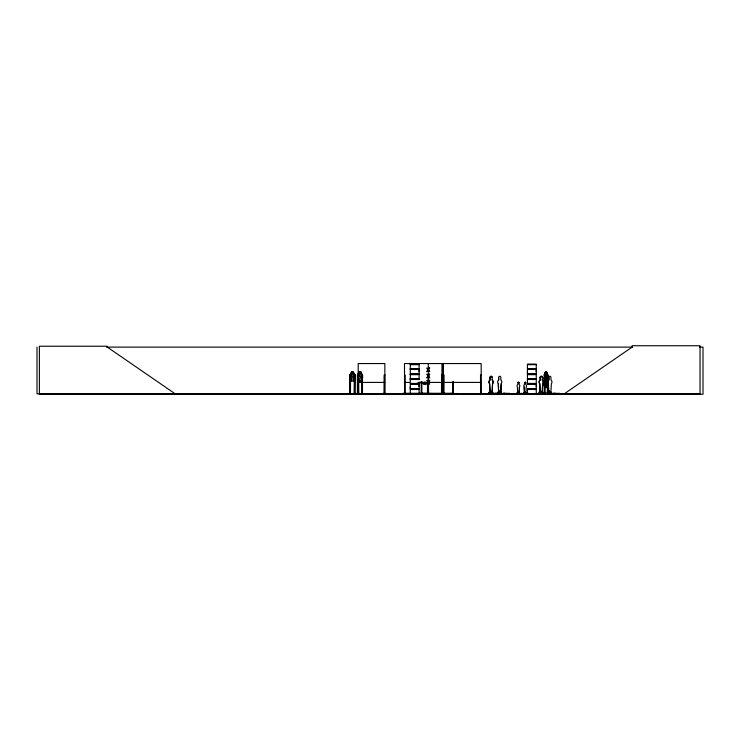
<?xml version="1.0" encoding="UTF-8"?>
<svg xmlns="http://www.w3.org/2000/svg" width="740" height="740" viewBox="0 0 740 740"><rect width="100%" height="100%" fill="white"/><g stroke="black" fill="none" stroke-linecap="round" stroke-linejoin="round"><path stroke-width="1.11" d="M410.293 388.63L410.293 384.291L419.118 384.291L419.108 388.63L410.293 388.63L410.302 386.465M419.108 386.465L419.108 384.291M419.108 371.628L419.108 369.464L410.293 369.464M527.444 373.793L527.444 369.464L536.269 369.464L536.26 373.793L527.444 373.793L527.454 371.628M536.26 386.465L536.26 384.291L527.444 384.291M536.26 371.628L536.26 369.464M431.938 393.514L421.957 393.375M545.278 378.584C543.613 381.341 543.576 384.717 545.204 387.557L546.471 387.557L547.655 384.569L547.591 381.572L546.388 378.667L546.962 383.847L546.194 385.623L545.426 385.623L544.649 383.847L544.501 374.995M544.899 381.498L545.62 379.259L545.001 376.993L545.833 378.797L546.647 377.002L546.028 379.241L546.675 381.59L545.824 379.675L544.918 381.368M547.443 380.554L547.443 374.782M350.566 374.856L350.473 393.865M354.608 374.856L354.414 393.865M500.749 392.801L501.184 383.709A2.359 2.091 -90 0 0 500.823 379.999L500.823 377.456A1.175 1.045 -90 0 0 499.704 376.281A1.175 1.045 -90 0 0 498.658 377.456L498.658 379.999A2.359 2.091 -90 0 0 498.298 383.709L498.723 392.801L500.823 392.801L501.257 383.709M519.11 393.153L519.443 387.094L519.156 393.153L517.713 393.153L517.427 387.094A1.573 1.397 -90 0 1 517.76 384.624L517.963 382.367M525.807 382.719L525.826 384.624A1.573 1.397 -90 0 1 526.159 387.094L525.826 393.153L524.429 393.153L524.188 387.094A1.573 1.397 -90 0 1 524.475 384.624L524.567 382.534M542.226 392.801L542.66 383.709A2.359 2.091 -90 0 0 542.226 379.999L542.3 377.456A1.175 1.045 -90 0 0 541.245 376.281A1.175 1.045 -90 0 0 540.2 377.456L540.2 379.999A2.359 2.091 -90 0 0 539.765 383.709L540.135 392.801L542.3 392.801L542.725 383.709A2.359 2.091 -90 0 0 542.3 379.999L542.3 379.999M550.865 392.801L551.365 383.709A2.359 2.091 -90 0 0 550.93 379.999L550.93 377.456A1.175 1.045 -90 0 0 549.885 376.281A1.175 1.045 -90 0 0 548.84 377.456L548.84 379.999A2.359 2.091 -90 0 0 548.072 380.869M491.092 391.404C489.491 392.505 491.175 390.683 490.962 391.941M491.212 391.728C490.158 391.09 491.406 391.904 490.416 391.932M491.082 391.525L490.361 391.506L490.666 391.932M499.796 391.858L499.112 391.368L499.676 391.932M499.176 391.932L499.842 391.58L498.936 391.451M541.153 391.377L540.579 391.904L541.31 391.506M541.31 391.793L540.404 391.451L540.82 391.793M549.829 391.525C548.941 392.163 550.033 391.127 549.765 391.867M549.672 391.71L549.052 391.617L549.783 391.654M490.888 391.442L490.416 391.654L491.036 391.895M499.371 391.784L498.89 391.793L499.537 391.451M518.157 392.533L517.898 392.524M525.178 392.256L524.586 392.487L525.234 392.339M524.614 392.524L525.234 392.394M541.144 391.691L540.431 391.636L541.125 391.525M438.866 393.856L445.748 393.486M410.21 378.945L419.127 379.028M410.275 393.856L419.127 393.68L419.118 389.499L410.293 389.499L410.293 393.68M546.157 372.461L546.546 376.327L545.769 377.483L545.389 375.014L546.222 372.461M545.584 379.028L546.351 379.028L547.119 377.252L546.546 372.072L545.389 372.072L544.807 375.014L545.611 384.079M545.389 375.06L544.807 380.249L545.584 382.025L546.351 382.025L547.119 378.001L546.546 375.06L545.315 375.06M544.649 381.6L545.223 378.667M359.807 372.461L359.279 376.327L360.361 377.483L360.917 375.014L360.361 372.461L359.76 372.461M518.093 392.302L517.972 392.524M524.827 392.561L525.067 392.2M525.095 392.533L524.567 392.339L525.132 392.302M540.829 391.404L541.005 391.895M549.173 391.932L549.635 391.442M351.704 372.072L350.88 377.252L351.981 379.028L353.072 379.028L354.155 377.252L354.155 375.014L353.341 372.072L351.648 372.072M350.547 375.004L349.844 375.014L349.844 393.865M358.095 375.004L357.42 375.014L357.429 393.81M499.334 391.506L499.047 391.377M541.255 391.802L541.19 391.525M347.347 393.514L364.996 393.81M354.904 393.81L355.034 374.986L355.034 377.974L353.368 380.961L351.62 380.961M518.342 392.468L518.009 392.228M545.99 384.079L545.99 379.046M549.487 391.793L549.154 391.858M544.298 381.664L544.252 374.986L545.436 371.989L546.629 371.989L547.776 375.014L547.406 393.81L547.915 393.828L547.979 375.014L547.387 374.745M544.187 374.986L545.454 372.072M546.499 374.986L547.702 378.001L547.674 380.971L546.564 383.958L545.297 383.958L544.122 380.971L544.122 377.974L545.371 374.986M546.546 380.887L547.702 377.946L546.564 380.961M546.499 383.958L547.637 380.943M546.407 387.557L547.655 384.569M404.373 393.81L404.419 393.18M349.964 393.865L349.946 374.986L351.62 371.989L353.368 371.989L355.034 374.986M350.002 374.986L351.676 371.989M353.313 380.961L355.034 377.974M357.54 393.865L357.522 374.986L359.187 371.989L360.935 371.989M359.27 380.887L357.633 377.946L357.633 375.014L359.242 371.989M360.88 380.961L362.609 377.974L362.554 374.986L360.88 371.989M424.973 382.182L427.119 383.274M517.806 382.534L518.638 382.164M427.026 382.414L425.87 383.884L423.548 383.884L422.392 382.414M427.091 382.46L425.907 383.958L423.511 383.958L422.327 382.46M489.362 393.856L489.704 393.846M491.684 393.846L492.072 392.329M498.695 392.329L497.558 392.329L497.308 393.837L498.381 393.699M497.391 393.856L497.687 393.31M497.789 393.846L498.168 393.68M498.344 393.56L497.558 393.56M500.305 393.699L499.842 393.837L500.702 393.68M500.083 393.56L500.878 393.31M506.373 393.56L507.233 393.828L506.373 393.31M509.138 393.846L508.732 393.856M517.741 392.838L516.982 392.838L516.816 393.846L536.269 393.68L536.26 389.499L527.444 389.499L527.444 393.68M517.001 393.754L517.519 393.865M519.073 393.745L518.509 393.846L519.073 392.838M522.875 393.754L523.356 393.495M524.457 392.838L523.698 392.838L523.134 393.865M523.43 393.846L524.42 393.865M525.788 392.838L525.271 393.856M529.572 393.495L530.071 393.495M529.979 393.745L529.572 393.661M531.264 393.661L531.801 393.865M552.401 393.56L559.616 393.31L559.875 393.828L538.831 393.865L539.034 392.329L540.172 392.329M550.995 393.514L541.31 393.865L542.17 393.56L542.179 392.329M547.443 384.994L547.434 393.865L548.701 393.828L547.896 393.846M550.088 393.31L550.209 393.856M550.033 393.856L550.764 393.856M550.199 393.56L550.81 393.56L550.81 392.329M550.643 393.856L551.235 393.828L550.81 393.56M556.313 393.856L556.434 393.31M556.48 393.56L557.294 393.865M559.653 393.699L539.062 393.699M524.632 382.367L525.354 382.164M564.195 393.865L632.127 347.115L632.127 345.737L700.049 345.737L700.049 393.865L37 393.865L37 347.115M419.802 382.321L422.457 383.375L424.529 382.182M488.955 393.699L509.481 393.699M488.724 393.865L488.927 392.329L490.065 392.329M489.122 393.865L509.712 393.865M509.314 393.865L509.509 393.31L502.293 393.56M525.548 393.846L525.788 393.745M427.054 383.292L429.681 382.247M427.054 383.375L429.709 382.321M524.928 392.394L524.641 392.45M106.449 347.115L632.478 347.115M699.531 347.115L703 347.115L703 394.263L39.386 394.263L39.386 346.228L107.319 346.228L107.319 347.115L175.241 393.865M410.293 364.237L419.127 364.237M527.435 364.237L536.269 364.237M410.293 364.394L419.127 364.394L419.108 368.594L410.293 368.594M410.302 364.672L419.108 364.672M527.454 364.672L536.26 364.672M410.238 368.89L419.182 368.89M527.38 368.89L536.324 368.89M410.238 369.158L419.182 369.158M527.38 369.158L536.324 369.158M410.293 373.793L419.118 373.793L419.118 369.464M410.238 374.098L419.182 374.098M527.38 374.098L536.324 374.098M410.238 374.366L419.182 374.366M527.38 374.366L536.324 374.366M410.293 374.671L419.118 374.671L419.118 378.843L410.293 378.843M362.156 374.755L361.98 393.865M362.554 374.986L361.86 375.014L361.814 393.865M545.297 374.986L546.564 374.986M547.813 374.986L546.564 371.989M354.978 375.014L354.293 375.014L354.238 393.865M384.865 375.014L384.245 375.014L384.19 393.865M404.493 375.014L405.132 375.014L405.206 393.865M428.275 375.014L428.525 393.865L428.525 375.014M443.427 375.014L444.065 375.014L443.991 393.865M481.148 375.014L480.51 375.014L480.584 393.865M544.224 375.014L544.834 375.014M490.028 377.456L490.093 377.456A1.175 1.045 -90 0 1 491.138 376.281A1.175 1.045 -90 0 1 492.183 377.456L492.118 377.456A1.175 1.045 -90 0 0 491.073 376.281A1.175 1.045 -90 0 0 490.028 377.456L490.028 379.999A2.359 2.091 -90 0 0 489.593 383.709L490.093 392.801L489.658 383.709A2.359 2.091 -90 0 1 490.093 379.999L490.093 377.456M498.658 377.456L498.723 379.999M540.2 392.801L539.765 383.709A2.359 2.091 -90 0 1 540.135 379.999L540.2 377.456M542.226 377.456L542.3 377.456A1.175 1.045 -90 0 0 541.18 376.281A1.175 1.045 -90 0 0 540.135 377.456M548.84 377.456L548.84 379.999M351.704 380.887L349.946 377.974L351.676 380.961M357.633 377.946L359.242 380.961L360.935 380.961M544.122 377.974L545.066 379.907M545.204 378.584L546.471 378.584L547.655 381.572M410.302 378.732L419.108 378.732M527.454 378.732L536.26 378.732L536.269 374.671L527.444 374.671L527.444 378.843L536.269 378.843M527.435 379.074L536.269 379.028M410.293 379.222L419.127 379.222M410.302 379.5L419.108 379.5M527.454 379.5L536.26 379.5M492.183 379.999L492.118 379.999A2.359 2.091 -90 0 1 492.553 383.709L492.118 392.801L492.553 383.709A2.359 2.091 -90 0 0 492.183 379.999L492.118 377.456M544.224 380.943L545.371 383.958M546.629 380.961L545.371 380.961L544.224 377.946M358.197 382.414L384.865 382.414M404.493 382.414L410.321 382.414L410.321 363.553M417.961 382.414L481.148 382.414M410.293 383.422L419.118 383.422M410.238 383.727L419.182 383.727M498.298 383.709L498.658 392.801M527.38 383.727L536.324 383.727M548.84 392.801L548.331 383.709L548.765 392.801L550.93 392.801M545.315 383.884L546.546 383.884M410.238 383.995L419.182 383.995M527.38 383.995L536.324 383.995M544.131 384.541L545.278 387.557M527.444 388.63L536.269 388.63L536.269 384.291M410.238 388.925L419.182 388.925M527.38 388.925L536.324 388.925M410.238 389.194L419.182 389.194M527.38 389.194L536.324 389.194M491.055 391.247L490.019 391.247L490.019 393.31L490.093 391.247M498.732 391.247L498.695 393.31L498.649 391.247L499.685 391.247L499.611 393.31M549.802 391.247L548.765 391.247L548.765 393.31L548.84 391.247M499.167 391.414L499.796 391.451M525.113 392.117L524.429 392.117L524.457 393.495M547.674 392.329L548.812 392.329M494.884 393.116L496.457 393.116M503.524 393.116L505.096 393.116M545.001 393.116L546.564 393.116M553.631 393.116L555.204 393.116M349.779 393.18L350.529 393.18L350.519 393.865M354.229 393.18L354.978 393.18M357.355 393.18L358.715 393.18L358.706 393.865L358.65 379.555M361.795 393.18L362.545 393.18M384.18 393.18L384.93 393.18L384.92 393.865M452.936 393.18L453.454 393.18M481.222 393.18L480.436 393.18L480.436 393.865M551.457 393.31L543.761 393.56M382.377 393.486L387.353 393.504M449.929 393.504L456.719 393.504M520.96 393.365L522.005 393.365M527.676 393.365L528.721 393.365M410.302 393.56L419.108 393.56M481.296 393.504L481.148 363.553L404.493 363.553L404.567 393.865M536.26 393.56L526.852 393.661M419.83 382.247L422.447 383.292M442.326 393.81L442.27 363.553L442.141 393.865M428.349 393.819L428.284 363.553M523.698 393.745L524.235 393.865M491.49 393.699L491.702 393.828M525.308 382.164L525.844 382.719M518.592 382.164L519.129 382.719M357.633 393.819L357.697 393.18M544.899 393.819L544.834 384.994M547.6 393.837L547.655 384.994M501.054 393.846L500.702 392.329M519.091 382.719L519.156 384.624A1.573 1.397 -90 0 1 519.443 387.094M524.188 387.094L524.475 393.153M551.707 393.56L551.707 392.329L550.569 392.329L550.569 393.31M550.986 393.31L550.967 393.865M549.718 391.247L549.802 393.31M548.016 393.18L548.016 393.865M544.621 384.994L544.659 393.865M544.51 384.994L544.52 393.865M544.307 393.18L544.307 393.865M544.298 384.994L544.27 393.865M543.067 393.56L543.067 392.329L541.93 392.329L541.93 393.31M542.827 392.329L542.827 393.31L539.284 393.31L539.284 392.329M541.088 393.31L541.162 391.247L540.126 391.247L540.126 393.31M540.209 391.247L540.172 393.31M526.39 393.661L526.39 392.838L525.631 392.838L525.631 393.495M526.223 392.838L526.223 393.495L520.137 393.661M525.067 392.117L525.113 393.495M524.299 392.838L524.355 393.661M523.865 392.838L523.865 393.495M519.674 393.661L519.674 392.838L518.916 392.838L518.916 393.495M519.508 392.838L519.508 393.495L517.149 393.495L517.149 392.838M518.398 393.495L518.351 392.117L517.713 392.117L517.741 393.495M517.584 392.838L517.584 393.661M501.6 393.56L501.6 392.329L500.453 392.329L500.453 393.31M501.35 392.329L501.35 393.31L493.654 393.56M497.807 392.329L497.807 393.31M492.96 393.56L492.96 392.329L491.823 392.329L491.823 393.31M492.72 392.329L492.72 393.31L489.168 393.31L489.168 392.329M490.981 391.247L491.055 393.31M481.074 393.18L481.074 393.865M453.407 381.822L453.417 393.865M453.222 381.822L453.204 393.865M453.167 381.822L453.195 393.865M452.991 381.822L452.973 393.865M452.714 393.865L452.714 393.282L402.819 393.282L402.819 393.865M451.345 393.282L451.345 393.865M444.139 393.18L444.139 393.865M443.5 393.18L443.5 393.865M443.427 363.553L443.38 393.865M442.733 393.18L442.733 393.865L442.687 375.014L441.567 375.014L441.503 393.865M442.502 375.014L442.474 393.865M441.641 393.18L441.651 393.865M428.173 381.664L428.173 393.865M427.609 393.18L427.609 393.865M427.535 381.664L427.461 393.865M421.957 393.18L421.957 393.865M421.893 381.664L421.819 393.865M421.319 393.18L421.319 393.865M421.254 381.664L421.18 393.865M405.058 393.18L405.058 393.865M404.197 393.282L404.197 393.865M384.846 393.865L384.865 363.553L358.197 363.553L358.197 374.644M384.698 375.014L384.615 393.865L384.495 393.18M384.411 375.014L384.365 393.865M362.498 375.014L362.489 393.865M362.313 375.014L362.369 393.865M362.138 393.18L362.212 393.865M358.484 379.555L358.53 393.865M358.299 393.18L358.28 393.865M358.142 393.18L358.095 393.865M358.021 374.764L357.92 393.865M357.873 375.014L357.873 393.865M354.747 375.014L354.747 393.865L354.543 393.18M350.298 375.014L350.353 393.865M350.057 375.014L350.057 377.946M350.094 393.18L350.196 393.865M548.405 383.709A2.359 2.091 -90 0 1 548.072 383.228M545.769 375.448L545.389 379.315L546.157 380.48L546.546 378.001L545.695 375.448M352.24 372.461L351.704 376.327L352.786 377.483L353.341 375.014L352.786 372.461L352.185 372.461M359.27 372.072L358.447 377.252L359.548 379.028L360.648 379.028L361.721 377.252L361.721 375.014L360.917 372.072L359.214 372.072M429.219 367.956L428.303 369.427L426.851 367.956L427.998 369.824L426.814 371.693L428.275 370.194L429.755 371.693L428.58 369.796L429.755 367.956L429.209 367.956M429.219 374.153L428.303 375.624L426.851 374.153L427.998 376.022L426.814 377.89L428.275 376.401L429.755 377.89L428.58 376.003L429.755 374.153L429.209 374.153M429.219 380.36L428.303 381.831L426.851 380.36L427.998 382.229L426.814 384.097L428.275 382.599L429.755 384.097L428.58 382.201L429.755 380.36L429.209 380.36M536.269 364.413L527.435 364.404L527.454 368.594L536.269 368.594L536.269 364.413M536.269 379.222L527.435 379.232L527.454 383.422L536.269 383.422L536.269 379.25"/></g></svg>
